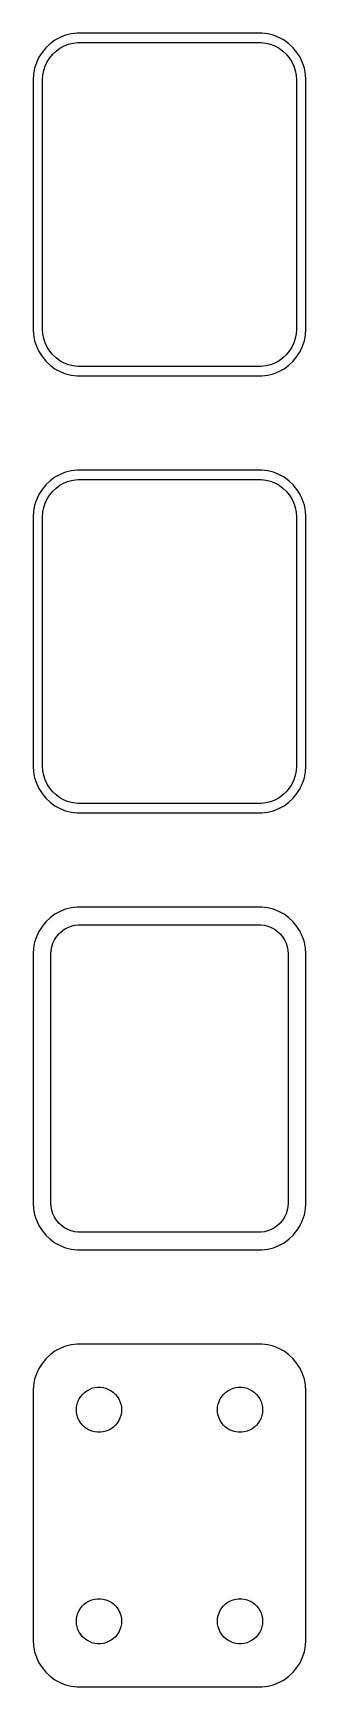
# Model space of a CAD drawing. Header units: metres. Extents: x -14 to 14, y 168 to 344.
import ezdxf

# ---------------------------------------------------------------- set-up
doc = ezdxf.new("R2010")
doc.units = ezdxf.units.M

msp = doc.modelspace()

# ---------------------------------------------------------------- linework, layer by layer
for p, q in [((-11.6289, 343.274), (-12.1791, 342.972)), ((-11.0451, 343.505), (-11.6289, 343.274)), ((-10.4369, 343.661), (-11.0451, 343.505)), ((-9.81395, 343.74), (-10.4369, 343.661)), ((9.81395, 343.74), (-9.81395, 343.74)), ((10.4369, 343.661), (9.81395, 343.74)), ((11.0451, 343.505), (10.4369, 343.661)), ((11.6289, 343.274), (11.0451, 343.505)), ((12.1791, 342.972), (11.6289, 343.274)), ((-13.5451, 341.689), (-13.8815, 341.159)), ((-13.1448, 342.173), (-13.5451, 341.689)), ((-12.6871, 342.603), (-13.1448, 342.173)), ((-12.7361, 341.101), (-12.4159, 341.488)), ((-12.1791, 342.972), (-12.6871, 342.603)), ((-12.4159, 341.488), (-12.0497, 341.832)), ((-12.0497, 341.832), (-11.6433, 342.127)), ((-11.6433, 342.127), (-11.2031, 342.369)), ((-11.2031, 342.369), (-10.7361, 342.554)), ((-10.7361, 342.554), (-10.2495, 342.679)), ((-10.2495, 342.679), (-9.75116, 342.742)), ((-9.75116, 342.742), (9.75116, 342.742)), ((9.75116, 342.742), (10.2495, 342.679)), ((10.2495, 342.679), (10.7361, 342.554)), ((10.7361, 342.554), (11.2031, 342.369)), ((11.2031, 342.369), (11.6433, 342.127)), ((11.6433, 342.127), (12.0497, 341.832)), ((12.0497, 341.832), (12.4159, 341.488)), ((12.6871, 342.603), (12.1791, 342.972)), ((12.4159, 341.488), (12.7361, 341.101)), ((13.1448, 342.173), (12.6871, 342.603)), ((13.5451, 341.689), (13.1448, 342.173)), ((13.8815, 341.159), (13.5451, 341.689)), ((-14.3429, 339.993), (-14.4606, 339.377)), ((-14.1489, 340.591), (-14.3429, 339.993)), ((-13.8815, 341.159), (-14.1489, 340.591)), ((-13.4684, 339.251), (-13.3743, 339.745)), ((-13.3743, 339.745), (-13.2191, 340.222)), ((-13.2191, 340.222), (-13.0052, 340.677)), ((-13.0052, 340.677), (-12.7361, 341.101)), ((12.7361, 341.101), (13.0052, 340.677)), ((13.0052, 340.677), (13.2191, 340.222)), ((13.2191, 340.222), (13.3743, 339.745)), ((13.3743, 339.745), (13.4684, 339.251)), ((14.1489, 340.591), (13.8815, 341.159)), ((14.3429, 339.993), (14.1489, 340.591)), ((14.4606, 339.377), (14.3429, 339.993)), ((-14.4606, 339.377), (-14.5, 338.75)), ((-14.5, 338.75), (-14.5, 312.25)), ((-13.5, 338.75), (-13.4684, 339.251)), ((-13.5, 312.25), (-13.5, 338.75)), ((13.4684, 339.251), (13.5, 338.75)), ((13.5, 338.75), (13.5, 312.25)), ((14.5, 338.75), (14.4606, 339.377)), ((14.5, 312.25), (14.5, 338.75)), ((-14.5, 312.25), (-14.4606, 311.623)), ((-14.4606, 311.623), (-14.3429, 311.007)), ((-13.4684, 311.749), (-13.5, 312.25)), ((-13.3743, 311.255), (-13.4684, 311.749)), ((13.4684, 311.749), (13.3743, 311.255)), ((13.5, 312.25), (13.4684, 311.749)), ((14.3429, 311.007), (14.4606, 311.623)), ((14.4606, 311.623), (14.5, 312.25)), ((-14.3429, 311.007), (-14.1489, 310.409)), ((-14.1489, 310.409), (-13.8815, 309.841)), ((-13.8815, 309.841), (-13.5451, 309.311)), ((-13.2191, 310.778), (-13.3743, 311.255)), ((-13.0052, 310.323), (-13.2191, 310.778)), ((-12.7361, 309.899), (-13.0052, 310.323)), ((-12.4159, 309.512), (-12.7361, 309.899)), ((12.7361, 309.899), (12.4159, 309.512)), ((13.0052, 310.323), (12.7361, 309.899)), ((13.2191, 310.778), (13.0052, 310.323)), ((13.3743, 311.255), (13.2191, 310.778)), ((13.5451, 309.311), (13.8815, 309.841)), ((13.8815, 309.841), (14.1489, 310.409)), ((14.1489, 310.409), (14.3429, 311.007)), ((-13.5451, 309.311), (-13.1448, 308.827)), ((-13.1448, 308.827), (-12.6871, 308.397)), ((-12.6871, 308.397), (-12.1791, 308.028)), ((-12.0497, 309.168), (-12.4159, 309.512)), ((-12.1791, 308.028), (-11.6289, 307.726)), ((-11.6433, 308.873), (-12.0497, 309.168)), ((-11.2031, 308.631), (-11.6433, 308.873)), ((-10.7361, 308.446), (-11.2031, 308.631)), ((-10.2495, 308.321), (-10.7361, 308.446)), ((-9.75116, 308.258), (-10.2495, 308.321)), ((9.75116, 308.258), (-9.75116, 308.258)), ((10.2495, 308.321), (9.75116, 308.258)), ((10.7361, 308.446), (10.2495, 308.321)), ((11.2031, 308.631), (10.7361, 308.446)), ((11.6433, 308.873), (11.2031, 308.631)), ((11.6289, 307.726), (12.1791, 308.028)), ((12.0497, 309.168), (11.6433, 308.873)), ((12.4159, 309.512), (12.0497, 309.168)), ((12.1791, 308.028), (12.6871, 308.397)), ((12.6871, 308.397), (13.1448, 308.827)), ((13.1448, 308.827), (13.5451, 309.311)), ((-11.6289, 307.726), (-11.0451, 307.495)), ((-11.0451, 307.495), (-10.4369, 307.339)), ((-10.4369, 307.339), (-9.81395, 307.26)), ((-9.81395, 307.26), (9.81395, 307.26)), ((9.81395, 307.26), (10.4369, 307.339)), ((10.4369, 307.339), (11.0451, 307.495)), ((11.0451, 307.495), (11.6289, 307.726)), ((-13.1448, 295.673), (-13.5451, 295.189)), ((-12.6871, 296.103), (-13.1448, 295.673)), ((-12.1791, 296.472), (-12.6871, 296.103)), ((-11.6289, 296.774), (-12.1791, 296.472)), ((-11.6433, 295.627), (-11.2031, 295.869)), ((-11.0451, 297.005), (-11.6289, 296.774)), ((-11.2031, 295.869), (-10.7361, 296.054)), ((-10.4369, 297.161), (-11.0451, 297.005)), ((-10.7361, 296.054), (-10.2495, 296.179)), ((-9.81395, 297.24), (-10.4369, 297.161)), ((-10.2495, 296.179), (-9.75116, 296.242)), ((9.81395, 297.24), (-9.81395, 297.24)), ((-9.75116, 296.242), (9.75116, 296.242)), ((9.75116, 296.242), (10.2495, 296.179)), ((10.4369, 297.161), (9.81395, 297.24)), ((10.2495, 296.179), (10.7361, 296.054)), ((11.0451, 297.005), (10.4369, 297.161)), ((10.7361, 296.054), (11.2031, 295.869)), ((11.6289, 296.774), (11.0451, 297.005)), ((11.2031, 295.869), (11.6433, 295.627)), ((12.1791, 296.472), (11.6289, 296.774)), ((12.6871, 296.103), (12.1791, 296.472)), ((13.1448, 295.673), (12.6871, 296.103)), ((13.5451, 295.189), (13.1448, 295.673)), ((-14.1489, 294.091), (-14.3429, 293.493)), ((-13.8815, 294.659), (-14.1489, 294.091)), ((-13.5451, 295.189), (-13.8815, 294.659)), ((-13.2191, 293.722), (-13.0052, 294.177)), ((-13.0052, 294.177), (-12.7361, 294.601)), ((-12.7361, 294.601), (-12.4159, 294.988)), ((-12.4159, 294.988), (-12.0497, 295.332)), ((-12.0497, 295.332), (-11.6433, 295.627)), ((11.6433, 295.627), (12.0497, 295.332)), ((12.0497, 295.332), (12.4159, 294.988)), ((12.4159, 294.988), (12.7361, 294.601)), ((12.7361, 294.601), (13.0052, 294.177)), ((13.0052, 294.177), (13.2191, 293.722)), ((13.8815, 294.659), (13.5451, 295.189)), ((14.1489, 294.091), (13.8815, 294.659)), ((14.3429, 293.493), (14.1489, 294.091)), ((-14.4606, 292.877), (-14.5, 292.25)), ((-14.5, 292.25), (-14.5, 265.75)), ((-14.3429, 293.493), (-14.4606, 292.877)), ((-13.5, 292.25), (-13.4684, 292.751)), ((-13.5, 265.75), (-13.5, 292.25)), ((-13.4684, 292.751), (-13.3743, 293.245)), ((-13.3743, 293.245), (-13.2191, 293.722)), ((13.2191, 293.722), (13.3743, 293.245)), ((13.3743, 293.245), (13.4684, 292.751)), ((13.4684, 292.751), (13.5, 292.25)), ((13.5, 292.25), (13.5, 265.75)), ((14.4606, 292.877), (14.3429, 293.493)), ((14.5, 292.25), (14.4606, 292.877)), ((14.5, 265.75), (14.5, 292.25)), ((-14.5, 265.75), (-14.4606, 265.123)), ((-13.4684, 265.249), (-13.5, 265.75)), ((13.5, 265.75), (13.4684, 265.249)), ((14.4606, 265.123), (14.5, 265.75)), ((-14.4606, 265.123), (-14.3429, 264.507)), ((-14.3429, 264.507), (-14.1489, 263.909)), ((-13.3743, 264.755), (-13.4684, 265.249)), ((-13.2191, 264.278), (-13.3743, 264.755)), ((-13.0052, 263.823), (-13.2191, 264.278)), ((13.2191, 264.278), (13.0052, 263.823)), ((13.3743, 264.755), (13.2191, 264.278)), ((13.4684, 265.249), (13.3743, 264.755)), ((14.1489, 263.909), (14.3429, 264.507)), ((14.3429, 264.507), (14.4606, 265.123)), ((-14.1489, 263.909), (-13.8815, 263.341)), ((-13.8815, 263.341), (-13.5451, 262.811)), ((-13.5451, 262.811), (-13.1448, 262.327)), ((-13.1448, 262.327), (-12.6871, 261.897)), ((-12.7361, 263.399), (-13.0052, 263.823)), ((-12.4159, 263.012), (-12.7361, 263.399)), ((-12.0497, 262.668), (-12.4159, 263.012)), ((-11.6433, 262.373), (-12.0497, 262.668)), ((-11.2031, 262.131), (-11.6433, 262.373)), ((11.6433, 262.373), (11.2031, 262.131)), ((12.0497, 262.668), (11.6433, 262.373)), ((12.4159, 263.012), (12.0497, 262.668)), ((12.7361, 263.399), (12.4159, 263.012)), ((12.6871, 261.897), (13.1448, 262.327)), ((13.0052, 263.823), (12.7361, 263.399)), ((13.1448, 262.327), (13.5451, 262.811)), ((13.5451, 262.811), (13.8815, 263.341)), ((13.8815, 263.341), (14.1489, 263.909)), ((-12.6871, 261.897), (-12.1791, 261.528)), ((-12.1791, 261.528), (-11.6289, 261.226)), ((-11.6289, 261.226), (-11.0451, 260.995)), ((-10.7361, 261.946), (-11.2031, 262.131)), ((-11.0451, 260.995), (-10.4369, 260.839)), ((-10.2495, 261.821), (-10.7361, 261.946)), ((-10.4369, 260.839), (-9.81395, 260.76)), ((-9.75116, 261.758), (-10.2495, 261.821)), ((-9.81395, 260.76), (9.81395, 260.76)), ((9.75116, 261.758), (-9.75116, 261.758)), ((10.2495, 261.821), (9.75116, 261.758)), ((9.81395, 260.76), (10.4369, 260.839)), ((10.7361, 261.946), (10.2495, 261.821)), ((10.4369, 260.839), (11.0451, 260.995)), ((11.2031, 262.131), (10.7361, 261.946)), ((11.0451, 260.995), (11.6289, 261.226)), ((11.6289, 261.226), (12.1791, 261.528)), ((12.1791, 261.528), (12.6871, 261.897)), ((-12.1791, 249.972), (-12.6871, 249.603)), ((-11.6289, 250.274), (-12.1791, 249.972)), ((-11.0451, 250.505), (-11.6289, 250.274)), ((-10.4369, 250.661), (-11.0451, 250.505)), ((-9.81395, 250.74), (-10.4369, 250.661)), ((9.81395, 250.74), (-9.81395, 250.74)), ((10.4369, 250.661), (9.81395, 250.74)), ((11.0451, 250.505), (10.4369, 250.661)), ((11.6289, 250.274), (11.0451, 250.505)), ((12.1791, 249.972), (11.6289, 250.274)), ((12.6871, 249.603), (12.1791, 249.972)), ((-13.8815, 248.159), (-14.1489, 247.591)), ((-13.5451, 248.689), (-13.8815, 248.159)), ((-13.1448, 249.173), (-13.5451, 248.689)), ((-12.6871, 249.603), (-13.1448, 249.173)), ((-11.7692, 247.881), (-11.4842, 248.149)), ((-11.4842, 248.149), (-11.168, 248.378)), ((-11.168, 248.378), (-10.8254, 248.567)), ((-10.8254, 248.567), (-10.4619, 248.711)), ((-10.4619, 248.711), (-10.0833, 248.808)), ((-10.0833, 248.808), (-9.69545, 248.857)), ((-9.69545, 248.857), (9.69545, 248.857)), ((9.69545, 248.857), (10.0833, 248.808)), ((10.0833, 248.808), (10.4619, 248.711)), ((10.4619, 248.711), (10.8254, 248.567)), ((10.8254, 248.567), (11.168, 248.378)), ((11.168, 248.378), (11.4842, 248.149)), ((11.4842, 248.149), (11.7692, 247.881)), ((13.1448, 249.173), (12.6871, 249.603)), ((13.5451, 248.689), (13.1448, 249.173)), ((13.8815, 248.159), (13.5451, 248.689)), ((14.1489, 247.591), (13.8815, 248.159)), ((-14.4606, 246.377), (-14.5, 245.75)), ((-14.3429, 246.993), (-14.4606, 246.377)), ((-14.1489, 247.591), (-14.3429, 246.993)), ((-12.5884, 246.14), (-12.5151, 246.524)), ((-12.5151, 246.524), (-12.3943, 246.896)), ((-12.3943, 246.896), (-12.2279, 247.25)), ((-12.2279, 247.25), (-12.0184, 247.58)), ((-12.0184, 247.58), (-11.7692, 247.881)), ((11.7692, 247.881), (12.0184, 247.58)), ((12.0184, 247.58), (12.2279, 247.25)), ((12.2279, 247.25), (12.3943, 246.896)), ((12.3943, 246.896), (12.5151, 246.524)), ((12.5151, 246.524), (12.5884, 246.14)), ((14.3429, 246.993), (14.1489, 247.591)), ((14.4606, 246.377), (14.3429, 246.993)), ((14.5, 245.75), (14.4606, 246.377)), ((-14.5, 245.75), (-14.5, 219.25)), ((-12.6129, 245.75), (-12.5884, 246.14)), ((-12.6129, 219.25), (-12.6129, 245.75)), ((12.5884, 246.14), (12.6129, 245.75)), ((12.6129, 245.75), (12.6129, 219.25)), ((14.5, 219.25), (14.5, 245.75)), ((-14.5, 219.25), (-14.4606, 218.623)), ((-14.4606, 218.623), (-14.3429, 218.007)), ((-12.5884, 218.86), (-12.6129, 219.25)), ((-12.5151, 218.476), (-12.5884, 218.86)), ((-12.3943, 218.104), (-12.5151, 218.476)), ((12.5151, 218.476), (12.3943, 218.104)), ((12.5884, 218.86), (12.5151, 218.476)), ((12.6129, 219.25), (12.5884, 218.86)), ((14.3429, 218.007), (14.4606, 218.623)), ((14.4606, 218.623), (14.5, 219.25)), ((-14.3429, 218.007), (-14.1489, 217.409)), ((-14.1489, 217.409), (-13.8815, 216.841)), ((-13.8815, 216.841), (-13.5451, 216.311)), ((-12.2279, 217.75), (-12.3943, 218.104)), ((-12.0184, 217.42), (-12.2279, 217.75)), ((-11.7692, 217.119), (-12.0184, 217.42)), ((-11.4842, 216.851), (-11.7692, 217.119)), ((-11.168, 216.622), (-11.4842, 216.851)), ((-10.8254, 216.433), (-11.168, 216.622)), ((11.168, 216.622), (10.8254, 216.433)), ((11.4842, 216.851), (11.168, 216.622)), ((11.7692, 217.119), (11.4842, 216.851)), ((12.0184, 217.42), (11.7692, 217.119)), ((12.2279, 217.75), (12.0184, 217.42)), ((12.3943, 218.104), (12.2279, 217.75)), ((13.5451, 216.311), (13.8815, 216.841)), ((13.8815, 216.841), (14.1489, 217.409)), ((14.1489, 217.409), (14.3429, 218.007)), ((-13.5451, 216.311), (-13.1448, 215.827)), ((-13.1448, 215.827), (-12.6871, 215.397)), ((-12.6871, 215.397), (-12.1791, 215.028)), ((-12.1791, 215.028), (-11.6289, 214.726)), ((-11.6289, 214.726), (-11.0451, 214.495)), ((-10.4619, 216.289), (-10.8254, 216.433)), ((-10.0833, 216.192), (-10.4619, 216.289)), ((-9.69545, 216.143), (-10.0833, 216.192)), ((9.69545, 216.143), (-9.69545, 216.143)), ((10.0833, 216.192), (9.69545, 216.143)), ((10.4619, 216.289), (10.0833, 216.192)), ((10.8254, 216.433), (10.4619, 216.289)), ((11.0451, 214.495), (11.6289, 214.726)), ((11.6289, 214.726), (12.1791, 215.028)), ((12.1791, 215.028), (12.6871, 215.397)), ((12.6871, 215.397), (13.1448, 215.827)), ((13.1448, 215.827), (13.5451, 216.311)), ((-11.0451, 214.495), (-10.4369, 214.339)), ((-10.4369, 214.339), (-9.81395, 214.26)), ((-9.81395, 214.26), (9.81395, 214.26)), ((9.81395, 214.26), (10.4369, 214.339)), ((10.4369, 214.339), (11.0451, 214.495)), ((-10.4369, 204.161), (-11.0451, 204.005)), ((-9.81395, 204.24), (-10.4369, 204.161)), ((9.81395, 204.24), (-9.81395, 204.24)), ((10.4369, 204.161), (9.81395, 204.24)), ((11.0451, 204.005), (10.4369, 204.161)), ((-13.1448, 202.673), (-13.5451, 202.189)), ((-12.6871, 203.103), (-13.1448, 202.673)), ((-12.1791, 203.472), (-12.6871, 203.103)), ((-11.6289, 203.774), (-12.1791, 203.472)), ((-11.0451, 204.005), (-11.6289, 203.774)), ((11.6289, 203.774), (11.0451, 204.005)), ((12.1791, 203.472), (11.6289, 203.774)), ((12.6871, 203.103), (12.1791, 203.472)), ((13.1448, 202.673), (12.6871, 203.103)), ((13.5451, 202.189), (13.1448, 202.673)), ((-14.1489, 201.091), (-14.3429, 200.493)), ((-13.8815, 201.659), (-14.1489, 201.091)), ((-13.5451, 202.189), (-13.8815, 201.659)), ((13.8815, 201.659), (13.5451, 202.189)), ((14.1489, 201.091), (13.8815, 201.659)), ((14.3429, 200.493), (14.1489, 201.091)), ((-14.4606, 199.877), (-14.5, 199.25)), ((-14.5, 199.25), (-14.5, 172.75)), ((-14.3429, 200.493), (-14.4606, 199.877)), ((-9.44164, 198.661), (-9.24951, 198.893)), ((-9.24951, 198.893), (-9.02982, 199.099)), ((-9.02982, 199.099), (-8.78598, 199.276)), ((-8.78598, 199.276), (-8.52187, 199.422)), ((-8.52187, 199.422), (-8.24164, 199.533)), ((-8.24164, 199.533), (-7.94971, 199.607)), ((-7.94971, 199.607), (-7.6507, 199.645)), ((-7.6507, 199.645), (-7.34929, 199.645)), ((-7.34929, 199.645), (-7.05028, 199.607)), ((-7.05028, 199.607), (-6.75835, 199.533)), ((-6.75835, 199.533), (-6.47812, 199.422)), ((-6.47812, 199.422), (-6.214, 199.276)), ((-6.214, 199.276), (-5.97017, 199.099)), ((-5.97017, 199.099), (-5.75047, 198.893)), ((-5.75047, 198.893), (-5.55835, 198.661)), ((5.55835, 198.661), (5.75047, 198.893)), ((5.75047, 198.893), (5.97017, 199.099)), ((5.97017, 199.099), (6.214, 199.276)), ((6.214, 199.276), (6.47812, 199.422)), ((6.47812, 199.422), (6.75835, 199.533)), ((6.75835, 199.533), (7.05028, 199.607)), ((7.05028, 199.607), (7.34929, 199.645)), ((7.34929, 199.645), (7.6507, 199.645)), ((7.6507, 199.645), (7.94971, 199.607)), ((7.94971, 199.607), (8.24164, 199.533)), ((8.24164, 199.533), (8.52187, 199.422)), ((8.52187, 199.422), (8.78598, 199.276)), ((8.78598, 199.276), (9.02982, 199.099)), ((9.02982, 199.099), (9.24951, 198.893)), ((9.24951, 198.893), (9.44164, 198.661)), ((14.4606, 199.877), (14.3429, 200.493)), ((14.5, 199.25), (14.4606, 199.877)), ((14.5, 172.75), (14.5, 199.25)), ((-9.89999, 197.25), (-9.88107, 197.551)), ((-9.88107, 196.949), (-9.89999, 197.25)), ((-9.88107, 197.551), (-9.82458, 197.847)), ((-9.82458, 197.847), (-9.73146, 198.133)), ((-9.73146, 198.133), (-9.60313, 198.406)), ((-9.60313, 198.406), (-9.44164, 198.661)), ((-5.55835, 198.661), (-5.39685, 198.406)), ((-5.39685, 198.406), (-5.26852, 198.133)), ((-5.26852, 198.133), (-5.1754, 197.847)), ((-5.1754, 197.847), (-5.11891, 197.551)), ((-5.11891, 197.551), (-5.09999, 197.25)), ((-5.09999, 197.25), (-5.11891, 196.949)), ((5.09999, 197.25), (5.11891, 197.551)), ((5.11891, 196.949), (5.09999, 197.25)), ((5.11891, 197.551), (5.1754, 197.847)), ((5.1754, 197.847), (5.26852, 198.133)), ((5.26852, 198.133), (5.39685, 198.406)), ((5.39685, 198.406), (5.55835, 198.661)), ((9.44164, 198.661), (9.60313, 198.406)), ((9.60313, 198.406), (9.73146, 198.133)), ((9.73146, 198.133), (9.82458, 197.847)), ((9.82458, 197.847), (9.88107, 197.551)), ((9.88107, 197.551), (9.89999, 197.25)), ((9.89999, 197.25), (9.88107, 196.949)), ((-9.82458, 196.653), (-9.88107, 196.949)), ((-9.73146, 196.367), (-9.82458, 196.653)), ((-9.60313, 196.094), (-9.73146, 196.367)), ((-9.44164, 195.839), (-9.60313, 196.094)), ((-9.24951, 195.607), (-9.44164, 195.839)), ((-9.02982, 195.401), (-9.24951, 195.607)), ((-8.78598, 195.224), (-9.02982, 195.401)), ((-5.97017, 195.401), (-6.214, 195.224)), ((-5.75047, 195.607), (-5.97017, 195.401)), ((-5.55835, 195.839), (-5.75047, 195.607)), ((-5.39685, 196.094), (-5.55835, 195.839)), ((-5.26852, 196.367), (-5.39685, 196.094)), ((-5.1754, 196.653), (-5.26852, 196.367)), ((-5.11891, 196.949), (-5.1754, 196.653)), ((5.1754, 196.653), (5.11891, 196.949)), ((5.26852, 196.367), (5.1754, 196.653)), ((5.39685, 196.094), (5.26852, 196.367)), ((5.55835, 195.839), (5.39685, 196.094)), ((5.75047, 195.607), (5.55835, 195.839)), ((5.97017, 195.401), (5.75047, 195.607)), ((6.214, 195.224), (5.97017, 195.401)), ((9.02982, 195.401), (8.78598, 195.224)), ((9.24951, 195.607), (9.02982, 195.401)), ((9.44164, 195.839), (9.24951, 195.607)), ((9.60313, 196.094), (9.44164, 195.839)), ((9.73146, 196.367), (9.60313, 196.094)), ((9.82458, 196.653), (9.73146, 196.367)), ((9.88107, 196.949), (9.82458, 196.653)), ((-8.52187, 195.078), (-8.78598, 195.224)), ((-8.24164, 194.967), (-8.52187, 195.078)), ((-7.94971, 194.893), (-8.24164, 194.967)), ((-7.6507, 194.855), (-7.94971, 194.893)), ((-7.34929, 194.855), (-7.6507, 194.855)), ((-7.05028, 194.893), (-7.34929, 194.855)), ((-6.75835, 194.967), (-7.05028, 194.893)), ((-6.47812, 195.078), (-6.75835, 194.967)), ((-6.214, 195.224), (-6.47812, 195.078)), ((6.47812, 195.078), (6.214, 195.224)), ((6.75835, 194.967), (6.47812, 195.078)), ((7.05028, 194.893), (6.75835, 194.967)), ((7.34929, 194.855), (7.05028, 194.893)), ((7.6507, 194.855), (7.34929, 194.855)), ((7.94971, 194.893), (7.6507, 194.855)), ((8.24164, 194.967), (7.94971, 194.893)), ((8.52187, 195.078), (8.24164, 194.967)), ((8.78598, 195.224), (8.52187, 195.078)), ((-9.60313, 175.906), (-9.44164, 176.161)), ((-9.44164, 176.161), (-9.24951, 176.393)), ((-9.24951, 176.393), (-9.02982, 176.599)), ((-9.02982, 176.599), (-8.78598, 176.776)), ((-8.78598, 176.776), (-8.52187, 176.922)), ((-8.52187, 176.922), (-8.24164, 177.033)), ((-8.24164, 177.033), (-7.94971, 177.107)), ((-7.94971, 177.107), (-7.6507, 177.145)), ((-7.6507, 177.145), (-7.34929, 177.145)), ((-7.34929, 177.145), (-7.05028, 177.107)), ((-7.05028, 177.107), (-6.75835, 177.033)), ((-6.75835, 177.033), (-6.47812, 176.922)), ((-6.47812, 176.922), (-6.214, 176.776)), ((-6.214, 176.776), (-5.97017, 176.599)), ((-5.97017, 176.599), (-5.75047, 176.393)), ((-5.75047, 176.393), (-5.55835, 176.161)), ((-5.55835, 176.161), (-5.39685, 175.906)), ((5.39685, 175.906), (5.55835, 176.161)), ((5.55835, 176.161), (5.75047, 176.393)), ((5.75047, 176.393), (5.97017, 176.599)), ((5.97017, 176.599), (6.214, 176.776)), ((6.214, 176.776), (6.47812, 176.922)), ((6.47812, 176.922), (6.75835, 177.033)), ((6.75835, 177.033), (7.05028, 177.107)), ((7.05028, 177.107), (7.34929, 177.145)), ((7.34929, 177.145), (7.6507, 177.145)), ((7.6507, 177.145), (7.94971, 177.107)), ((7.94971, 177.107), (8.24164, 177.033)), ((8.24164, 177.033), (8.52187, 176.922)), ((8.52187, 176.922), (8.78598, 176.776)), ((8.78598, 176.776), (9.02982, 176.599)), ((9.02982, 176.599), (9.24951, 176.393)), ((9.24951, 176.393), (9.44164, 176.161)), ((9.44164, 176.161), (9.60313, 175.906)), ((-9.89999, 174.75), (-9.88107, 175.051)), ((-9.88107, 174.449), (-9.89999, 174.75)), ((-9.88107, 175.051), (-9.82458, 175.347)), ((-9.82458, 174.153), (-9.88107, 174.449)), ((-9.82458, 175.347), (-9.73146, 175.633)), ((-9.73146, 175.633), (-9.60313, 175.906)), ((-5.39685, 175.906), (-5.26852, 175.633)), ((-5.26852, 175.633), (-5.1754, 175.347)), ((-5.1754, 175.347), (-5.11891, 175.051)), ((-5.11891, 174.449), (-5.1754, 174.153)), ((-5.11891, 175.051), (-5.09999, 174.75)), ((-5.09999, 174.75), (-5.11891, 174.449)), ((5.09999, 174.75), (5.11891, 175.051)), ((5.11891, 174.449), (5.09999, 174.75)), ((5.11891, 175.051), (5.1754, 175.347)), ((5.1754, 174.153), (5.11891, 174.449)), ((5.1754, 175.347), (5.26852, 175.633)), ((5.26852, 175.633), (5.39685, 175.906)), ((9.60313, 175.906), (9.73146, 175.633)), ((9.73146, 175.633), (9.82458, 175.347)), ((9.82458, 175.347), (9.88107, 175.051)), ((9.88107, 174.449), (9.82458, 174.153)), ((9.88107, 175.051), (9.89999, 174.75)), ((9.89999, 174.75), (9.88107, 174.449)), ((-14.5, 172.75), (-14.4606, 172.123)), ((-9.73146, 173.867), (-9.82458, 174.153)), ((-9.60313, 173.594), (-9.73146, 173.867)), ((-9.44164, 173.339), (-9.60313, 173.594)), ((-9.24951, 173.107), (-9.44164, 173.339)), ((-9.02982, 172.901), (-9.24951, 173.107)), ((-8.78598, 172.724), (-9.02982, 172.901)), ((-8.52187, 172.578), (-8.78598, 172.724)), ((-8.24164, 172.467), (-8.52187, 172.578)), ((-7.94971, 172.393), (-8.24164, 172.467)), ((-6.75835, 172.467), (-7.05028, 172.393)), ((-6.47812, 172.578), (-6.75835, 172.467)), ((-6.214, 172.724), (-6.47812, 172.578)), ((-5.97017, 172.901), (-6.214, 172.724)), ((-5.75047, 173.107), (-5.97017, 172.901)), ((-5.55835, 173.339), (-5.75047, 173.107)), ((-5.39685, 173.594), (-5.55835, 173.339)), ((-5.26852, 173.867), (-5.39685, 173.594)), ((-5.1754, 174.153), (-5.26852, 173.867)), ((5.26852, 173.867), (5.1754, 174.153)), ((5.39685, 173.594), (5.26852, 173.867)), ((5.55835, 173.339), (5.39685, 173.594)), ((5.75047, 173.107), (5.55835, 173.339)), ((5.97017, 172.901), (5.75047, 173.107)), ((6.214, 172.724), (5.97017, 172.901)), ((6.47812, 172.578), (6.214, 172.724)), ((6.75835, 172.467), (6.47812, 172.578)), ((7.05028, 172.393), (6.75835, 172.467)), ((8.24164, 172.467), (7.94971, 172.393)), ((8.52187, 172.578), (8.24164, 172.467)), ((8.78598, 172.724), (8.52187, 172.578)), ((9.02982, 172.901), (8.78598, 172.724)), ((9.24951, 173.107), (9.02982, 172.901)), ((9.44164, 173.339), (9.24951, 173.107)), ((9.60313, 173.594), (9.44164, 173.339)), ((9.73146, 173.867), (9.60313, 173.594)), ((9.82458, 174.153), (9.73146, 173.867)), ((14.4606, 172.123), (14.5, 172.75)), ((-14.4606, 172.123), (-14.3429, 171.507)), ((-14.3429, 171.507), (-14.1489, 170.909)), ((-14.1489, 170.909), (-13.8815, 170.341)), ((-7.6507, 172.355), (-7.94971, 172.393)), ((-7.34929, 172.355), (-7.6507, 172.355)), ((-7.05028, 172.393), (-7.34929, 172.355)), ((7.34929, 172.355), (7.05028, 172.393)), ((7.6507, 172.355), (7.34929, 172.355)), ((7.94971, 172.393), (7.6507, 172.355)), ((13.8815, 170.341), (14.1489, 170.909)), ((14.1489, 170.909), (14.3429, 171.507)), ((14.3429, 171.507), (14.4606, 172.123)), ((-13.8815, 170.341), (-13.5451, 169.811)), ((-13.5451, 169.811), (-13.1448, 169.327)), ((-13.1448, 169.327), (-12.6871, 168.897)), ((12.6871, 168.897), (13.1448, 169.327)), ((13.1448, 169.327), (13.5451, 169.811)), ((13.5451, 169.811), (13.8815, 170.341)), ((-12.6871, 168.897), (-12.1791, 168.528)), ((-12.1791, 168.528), (-11.6289, 168.226)), ((-11.6289, 168.226), (-11.0451, 167.995)), ((-11.0451, 167.995), (-10.4369, 167.839)), ((-10.4369, 167.839), (-9.81395, 167.76)), ((-9.81395, 167.76), (9.81395, 167.76)), ((9.81395, 167.76), (10.4369, 167.839)), ((10.4369, 167.839), (11.0451, 167.995)), ((11.0451, 167.995), (11.6289, 168.226)), ((11.6289, 168.226), (12.1791, 168.528)), ((12.1791, 168.528), (12.6871, 168.897))]:
    msp.add_line(p, q)

doc.saveas('drawing.dxf')
